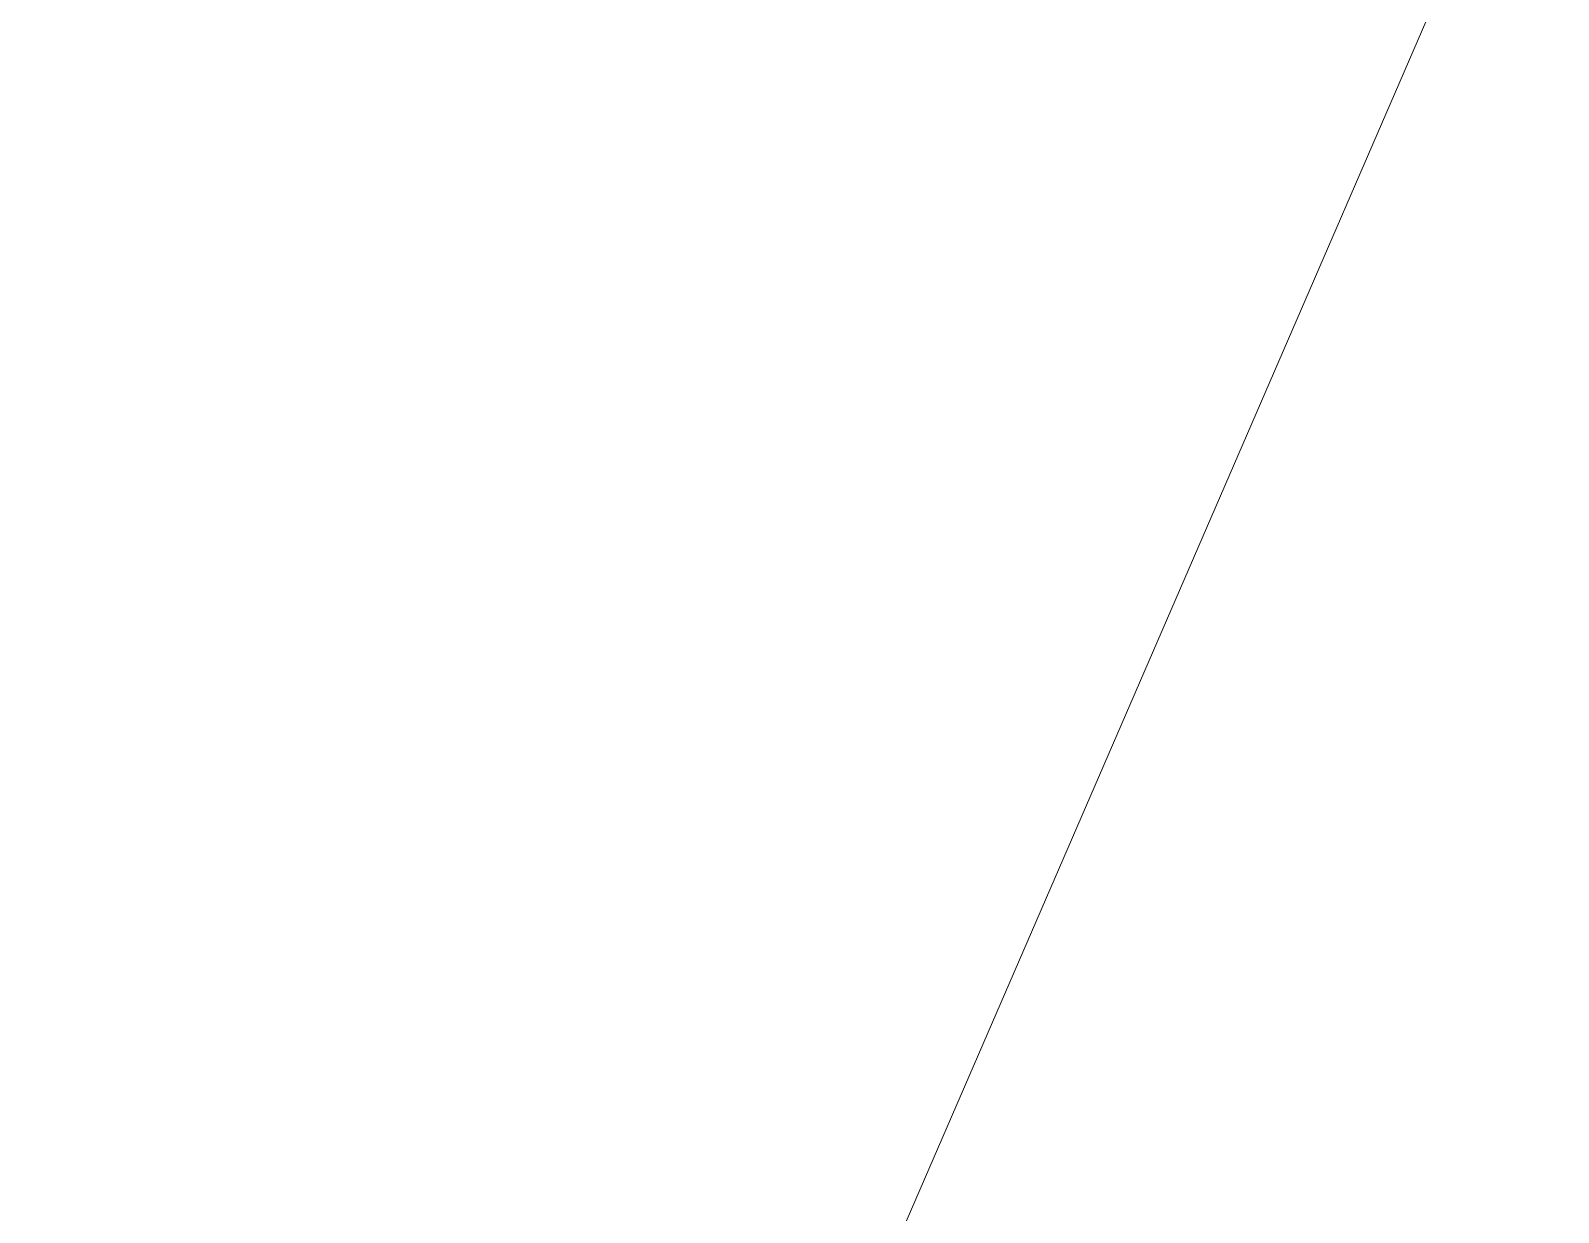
# Model space of a CAD drawing. Header units: inches. Extents: x -600 to 1443, y -822 to 226.
# Drawn here: x -544 to -375.9, y -34.6 to 95.5 of the extents above; entities that cross this region are included whole.
import ezdxf

# ---------------------------------------------------------------- set-up
doc = ezdxf.new("R2010")
doc.units = ezdxf.units.IN
doc.header["$MEASUREMENT"] = 0
doc.layers.add('Layer 1', color=7, linetype='Continuous')

msp = doc.modelspace()

# ---------------------------------------------------------------- linework, layer by layer
at = {"layer": 'Layer 1', "color": 18, "lineweight": 18, "true_color": 0x010101}
msp.add_open_spline([(76.2, -245.04), (76.2, -245.04), (-111.94, 190.06), (-111.94, 190.06), (-115.03, 197.21), (-123.94, 203.07), (-131.74, 203.07), (-131.74, 203.07), (-199.77, 203.07), (-199.77, 203.07), (-207.56, 203.07), (-213.94, 196.69), (-213.94, 188.9), (-213.94, 188.9), (-213.94, 188.89), (-213.94, 188.89), (-213.94, 188.89), (-213.94, 174.72), (-213.94, 174.72), (-213.94, 165.33), (-221.56, 157.71), (-230.95, 157.71), (-240.34, 157.71), (-247.96, 165.33), (-247.96, 174.72), (-247.96, 174.72), (-247.96, 188.89), (-247.96, 188.89), (-247.96, 188.89), (-247.96, 188.9), (-247.96, 188.9), (-247.96, 196.69), (-254.34, 203.07), (-262.13, 203.07), (-262.13, 203.07), (-330.16, 203.07), (-330.16, 203.07), (-337.96, 203.07), (-346.87, 197.22), (-349.97, 190.06), (-349.97, 190.06), (-538.37, -245.05), (-538.37, -245.05), (-541.46, -252.2), (-544, -264.43), (-544, -272.22), (-544, -272.22), (-544, -478.11), (-544, -478.11), (-544, -485.91), (-537.62, -492.29), (-529.82, -492.29), (-529.82, -492.29), (67.66, -492.29), (67.66, -492.29), (75.45, -492.29), (81.83, -485.91), (81.83, -478.11), (81.83, -478.11), (81.83, -272.22), (81.83, -272.22), (81.83, -264.43), (79.3, -252.2), (76.2, -245.04)], degree=3, knots=[0, 0, 0, 0, 1, 1, 1, 2, 2, 2, 3, 3, 3, 4, 4, 4, 5, 5, 5, 6, 6, 6, 7, 7, 7, 8, 8, 8, 9, 9, 9, 10, 10, 10, 11, 11, 11, 12, 12, 12, 13, 13, 13, 14, 14, 14, 15, 15, 15, 16, 16, 16, 17, 17, 17, 18, 18, 18, 19, 19, 19, 20, 20, 20, 21, 21, 21, 21], dxfattribs=at)

doc.saveas('drawing.dxf')
